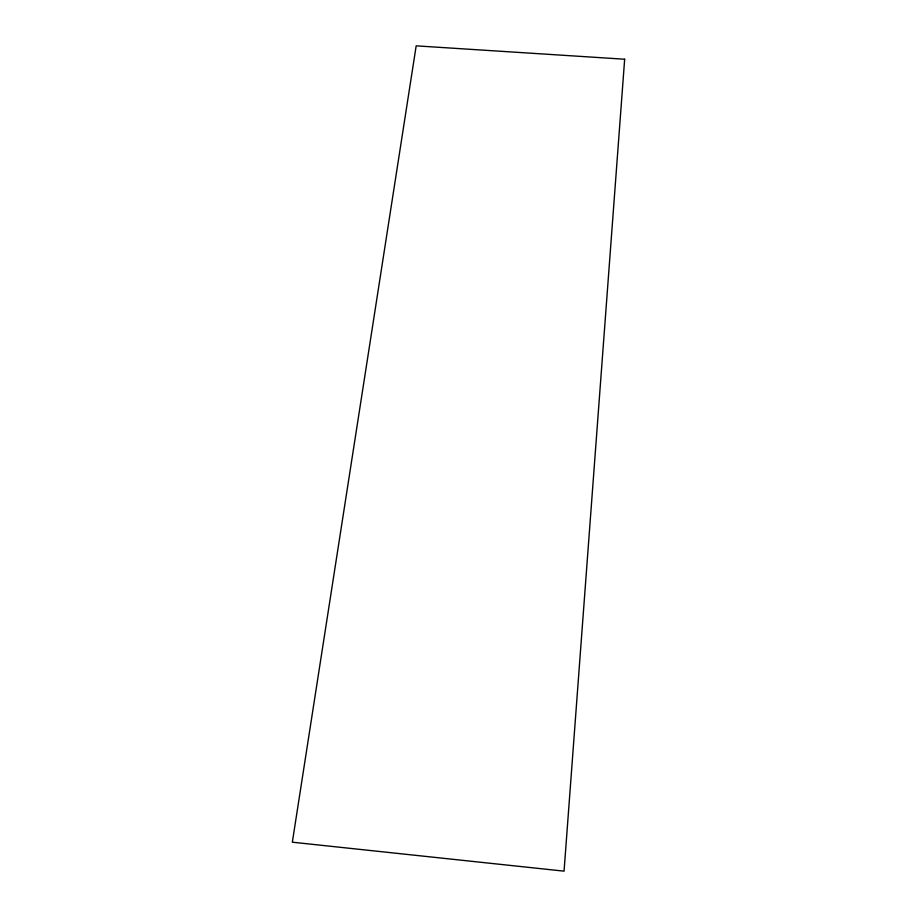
<?xml version="1.0" encoding="UTF-8"?>
<svg xmlns="http://www.w3.org/2000/svg" width="917" height="917" viewBox="0 0 917 917"><rect width="100%" height="100%" fill="white"/><g stroke="black" fill="none" stroke-linecap="round" stroke-linejoin="round"><path stroke-width="1.38" d="M624.66 59.227L564.058 871.15L292.34 842.196L416.18 45.85L624.66 59.227"/></g></svg>
